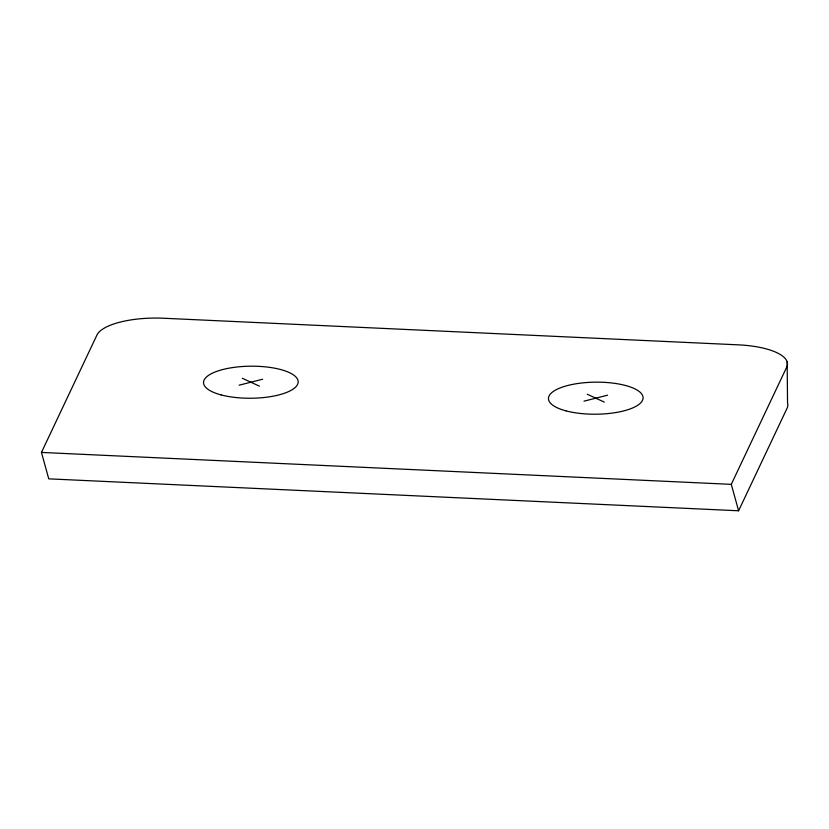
<?xml version="1.0" encoding="UTF-8"?>
<svg xmlns="http://www.w3.org/2000/svg" width="829" height="829" viewBox="0 0 829 829"><rect width="100%" height="100%" fill="white"/><g stroke="black" fill="none" stroke-linecap="round" stroke-linejoin="round"><path stroke-width="1.24" d="M41.45 452.427L96.9 335.123A58.227 19.72 -0.5 0 1 163.624 318.243L738.494 344.854A58.227 19.72 -0.5 0 1 786.742 367.06L731.292 484.354L738.598 510.778L48.756 478.851L41.45 452.427L731.292 484.354M738.598 510.778L787.115 408.148A58.227 19.72 -0.5 0 0 787.55 402.998L787.167 361.91M239.084 385.195L262.669 379.226M583.999 401.163L607.595 395.195M587.264 394.252L604.32 402.106M242.348 378.283L259.404 386.138M565.938 410.852A47.305 16.02 -0.5 0 0 642.506 400.334A47.305 16.02 -0.5 0 0 578.943 383.34A47.305 16.02 -0.5 0 0 565.938 410.852M221.022 394.884A47.305 16.02 -0.5 0 0 297.58 384.376A47.305 16.02 -0.5 0 0 234.027 367.371A47.305 16.02 -0.5 0 0 221.022 394.884"/></g></svg>
